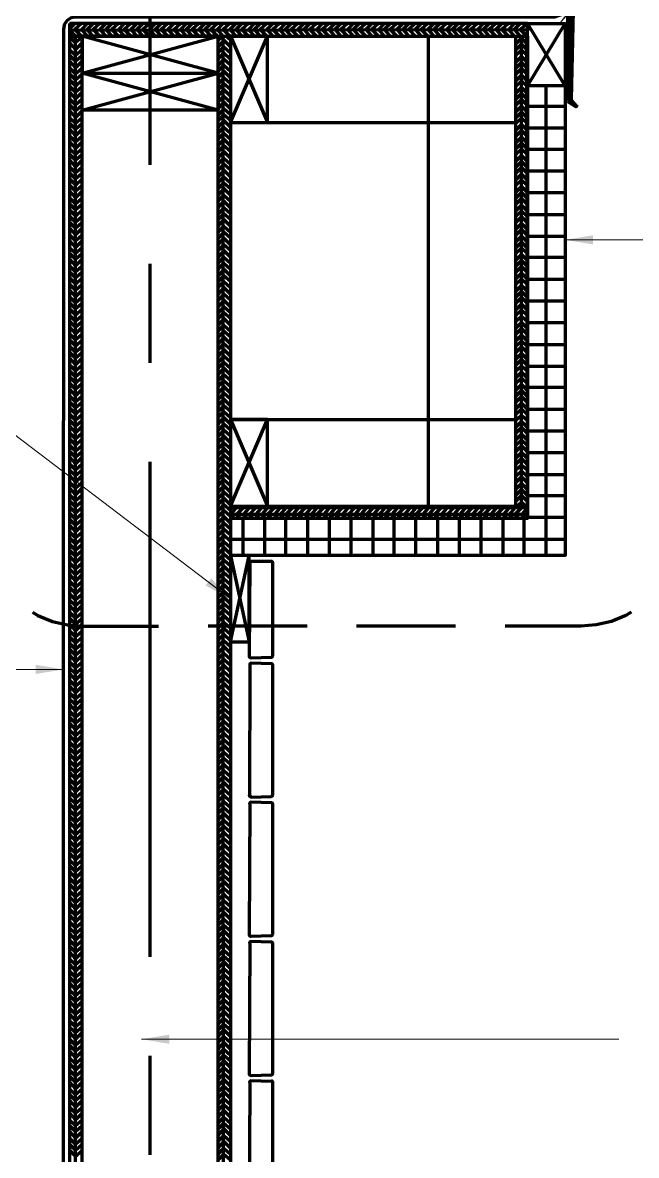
# Model space of a CAD drawing. Extents: x 3 to 185, y 0 to 385.
# Drawn here: x 82.99 to 107.79, y 277.92 to 323.69 of the extents above; entities that cross this region are included whole.
import ezdxf

# ---------------------------------------------------------------- set-up
doc = ezdxf.new("R2010")
doc.units = 0
doc.header["$MEASUREMENT"] = 0
for name, color, linetype, lineweight in [('Dt-Iden', 3, 'Continuous', 20), ('Dt-Line 1', 9, 'Continuous', 0), ('Dt-Line 3', 7, 'Continuous', 15), ('Dt-Text', 121, 'Continuous', 20)]:
    doc.layers.add(name, color=color, linetype=linetype, lineweight=lineweight)
doc.styles.get("Standard").update_dxf_attribs({"font": 'Arial.ttf'})
doc.dimstyles.new('1 Inch', dxfattribs={"dimtxt": 1.09375, "dimasz": 1.125, "dimexe": 1.125, "dimexo": 0.5625, "dimgap": 0.84375, "dimtad": 1, "dimdec": 4, "dimzin": 3, "dimdsep": 46, "dimlunit": 4, "dimtxsty": 'Standard', "dimblk": 'ARCHTICK', "dimcen": 0.5625, "dimdle": 1.125, "dimclrd": 253, "dimclre": 253, "dimclrt": 256, "dimadec": 0, "dimazin": 0, "dimtfac": 0.6, "dimtdec": 4, "dimtix": 1, "dimtmove": 2, "dimatfit": 0, "dimfxl": 1, "dimfrac": 1, "dimtolj": 1, "dimtzin": 0, "dimlwd": 9, "dimlwe": 9, "dimarcsym": 0})

# ---------------------------------------------------------------- blocks, each defined once
blk = doc.blocks.new('_ArchTick')
at = {"color": 0, "linetype": 'ByBlock', "const_width": 0.15}
blk.add_lwpolyline([(-0.5, -0.5), (0.5, 0.5)], dxfattribs=at)

msp = doc.modelspace()

# ---------------------------------------------------------------- linework, layer by layer
at = {"layer": 'Dt-Iden', "linetype": 'Continuous', "lineweight": 211}
for p, q in [((88.135, 317.94667), (88.135, 340.32)), ((88.135, 309.94667), (88.135, 313.94667)), ((88.135, 285.94667), (88.135, 305.94667)), ((94.48167, 299.30667), (90.48167, 299.30667)), ((100.48167, 299.30667), (96.48167, 299.30667)), ((88.135, 277.94667), (88.135, 281.94667))]:
    msp.add_line(p, q, dxfattribs=at)
for points in [[(83.38833, 299.86667), (83.60167, 299.73333), (84.18833, 299.49333), (84.80167, 299.36002), (85.415, 299.30667), (88.48167, 299.30667)], [(107.575, 299.86667), (107.36167, 299.73333), (106.775, 299.49333), (106.16167, 299.36002), (105.54833, 299.30667), (102.48167, 299.30667)]]:
    msp.add_lwpolyline(points, dxfattribs=at)
at = {"layer": 'Dt-Line 1', "linetype": 'Continuous', "lineweight": 158}
for p, q in [((85.095, 323.65333), (84.88167, 323.44)), ((103.36167, 323.41336), (103.38833, 323.46667)), ((90.88167, 322.98667), (91.06833, 323.14667)), ((91.38833, 322.98667), (91.20167, 323.14667)), ((102.90833, 323.09333), (102.96167, 323.14667)), ((103.14833, 304.16), (103.14833, 323.14667)), ((104.135, 302.16), (104.135, 321.17333)), ((103.38833, 320.32), (104.90833, 320.32)), ((103.38833, 319.44), (104.90833, 319.44)), ((103.38833, 318.58667), (104.90833, 318.58667)), ((103.38833, 317.70667), (104.90833, 317.70667)), ((103.38833, 316.82667), (104.90833, 316.82667)), ((103.38833, 315.94667), (104.90833, 315.94667)), ((103.38833, 315.06667), (104.90833, 315.06667)), ((103.38833, 314.21333), (104.90833, 314.21333)), ((103.38833, 313.33333), (104.90833, 313.33333)), ((103.38833, 312.45333), (104.90833, 312.45333)), ((103.38833, 311.57333), (104.90833, 311.57333)), ((103.38833, 310.69336), (104.90833, 310.69336)), ((103.38833, 309.81333), (104.90833, 309.81333)), ((103.38833, 308.96), (104.90833, 308.96)), ((103.38833, 308.08002), (104.90833, 308.08002)), ((103.38833, 307.2), (104.90833, 307.2)), ((103.38833, 306.32), (104.90833, 306.32)), ((103.38833, 305.44), (104.90833, 305.44)), ((103.38833, 304.58667), (104.90833, 304.58667)), ((91.895, 302.16), (91.895, 303.65333)), ((92.775, 302.16), (92.775, 303.65333)), ((93.62833, 302.16), (93.62833, 303.65333)), ((94.50833, 302.16), (94.50833, 303.65333)), ((95.38833, 302.16), (95.38833, 303.65333)), ((96.26834, 302.16), (96.26834, 303.65333)), ((97.14833, 302.16), (97.14833, 303.65333)), ((98.00167, 302.16), (98.00167, 303.65333)), ((98.88167, 302.16), (98.88167, 303.65333)), ((99.76167, 302.16), (99.76167, 303.65333)), ((100.64167, 302.16), (100.64167, 303.65333)), ((101.52167, 302.16), (101.52167, 303.65333)), ((102.40167, 302.16), (102.40167, 303.65333)), ((103.255, 302.16), (103.255, 303.65333)), ((103.38833, 303.70667), (104.90833, 303.70667)), ((91.38833, 302.82667), (104.90833, 302.82667))]:
    msp.add_line(p, q, dxfattribs=at)
for points in [[(85.36167, 323.65333), (85.095, 323.41336), (85.38833, 323.12), (85.12167, 322.88), (84.88167, 323.12)], [(85.60167, 323.65333), (85.36167, 323.41336), (85.60167, 323.14667)], [(85.84167, 323.14667), (85.60167, 323.41336), (85.84167, 323.65333)], [(86.10833, 323.65333), (85.84167, 323.41336), (86.10833, 323.14667)], [(86.34833, 323.65333), (86.10833, 323.41336), (86.34833, 323.14667)], [(86.58833, 323.65333), (86.34833, 323.41336), (86.58833, 323.14667)], [(86.855, 323.65333), (86.58833, 323.41336), (86.855, 323.14667)], [(87.095, 323.65333), (86.855, 323.41336), (87.095, 323.14667)], [(87.36167, 323.65333), (87.095, 323.41336), (87.36167, 323.14667)], [(87.60167, 323.65333), (87.36167, 323.41336), (87.60167, 323.14667)], [(87.84167, 323.65333), (87.60167, 323.41336), (87.84167, 323.14667)], [(88.10833, 323.65333), (87.84167, 323.41336), (88.10833, 323.14667)], [(88.34833, 323.65333), (88.10833, 323.41336), (88.34833, 323.14667)], [(88.58833, 323.65333), (88.34833, 323.41336), (88.58833, 323.14667)], [(88.855, 323.65333), (88.58833, 323.41336), (88.855, 323.14667)], [(89.095, 323.65333), (88.855, 323.41336), (89.095, 323.14667)], [(89.36167, 323.14667), (89.095, 323.41336), (89.36167, 323.65333)], [(89.60167, 323.65333), (89.36167, 323.41336), (89.60167, 323.14667)], [(89.84167, 323.65333), (89.60167, 323.41336), (89.84167, 323.14667)], [(90.10833, 323.65333), (89.84167, 323.41336), (90.10833, 323.14667)], [(90.34833, 323.65333), (90.10833, 323.41336), (90.34833, 323.14667)], [(90.58833, 323.65333), (90.34833, 323.41336), (90.58833, 323.14667)], [(90.855, 323.65333), (90.58833, 323.41336), (90.855, 323.14667)], [(91.12167, 179.14667), (91.095, 323.14667), (90.855, 323.41336), (91.095, 323.65333)], [(91.36167, 323.65333), (91.095, 323.41336), (91.36167, 323.14667)], [(91.60167, 323.65333), (91.36167, 323.41336), (91.60167, 323.14667)], [(91.84167, 323.65333), (91.60167, 323.41336), (91.84167, 323.14667)], [(92.10833, 323.65333), (91.84167, 323.41336), (92.10833, 323.14667)], [(92.34833, 323.65333), (92.10833, 323.41336), (92.34833, 323.14667)], [(92.58833, 323.65333), (92.34833, 323.41336), (92.58833, 323.14667)], [(92.855, 323.65333), (92.58833, 323.41336), (92.855, 323.14667)], [(93.095, 323.65333), (92.855, 323.41336), (93.095, 323.14667)], [(93.36167, 323.65333), (93.095, 323.41336), (93.36167, 323.14667)], [(93.60167, 323.65333), (93.36167, 323.41336), (93.60167, 323.14667)], [(93.84167, 323.65333), (93.60167, 323.41336), (93.84167, 323.14667)], [(94.10833, 323.65333), (93.84167, 323.41336), (94.10833, 323.14667)], [(94.34833, 323.65333), (94.10833, 323.41336), (94.34833, 323.14667)], [(94.58833, 323.65333), (94.34833, 323.41336), (94.58833, 323.14667)], [(94.855, 323.65333), (94.58833, 323.41336), (94.855, 323.14667)], [(95.095, 323.65333), (94.855, 323.41336), (95.095, 323.14667)], [(95.36167, 323.65333), (95.095, 323.41336), (95.36167, 323.14667)], [(95.60167, 323.65333), (95.36167, 323.41336), (95.60167, 323.14667)], [(95.84167, 323.65333), (95.60167, 323.41336), (95.84167, 323.14667)], [(96.10833, 323.65333), (95.84167, 323.41336), (96.10833, 323.14667)], [(96.34833, 323.65333), (96.10833, 323.41336), (96.34833, 323.14667)], [(96.58833, 323.65333), (96.34833, 323.41336), (96.58833, 323.14667)], [(96.855, 323.65333), (96.58833, 323.41336), (96.855, 323.14667)], [(97.095, 323.65333), (96.855, 323.41336), (97.095, 323.14667)], [(97.36167, 323.65333), (97.095, 323.41336), (97.36167, 323.14667)], [(97.60167, 323.65333), (97.36167, 323.41336), (97.60167, 323.14667)], [(97.84167, 323.65333), (97.60167, 323.41336), (97.84167, 323.14667)], [(98.10833, 323.65333), (97.84167, 323.41336), (98.10833, 323.14667)], [(98.34833, 323.65333), (98.10833, 323.41336), (98.34833, 323.14667)], [(98.58833, 323.65333), (98.34833, 323.41336), (98.58833, 323.14667)], [(98.855, 323.65333), (98.58833, 323.41336), (98.855, 323.14667)], [(99.095, 323.65333), (98.855, 323.41336), (99.095, 323.14667)], [(99.36167, 323.65333), (99.095, 323.41336), (99.36167, 323.14667)], [(99.60167, 323.65333), (99.36167, 323.41336), (99.60167, 323.14667)], [(99.84167, 323.65333), (99.60167, 323.41336), (99.84167, 323.14667)], [(100.10833, 323.65333), (99.84167, 323.41336), (100.10833, 323.14667)], [(100.34833, 323.65333), (100.10833, 323.41336), (100.34833, 323.14667)], [(100.58833, 323.65333), (100.34833, 323.41336), (100.58833, 323.14667)], [(100.855, 323.65333), (100.58833, 323.41336), (100.855, 323.14667)], [(101.095, 323.65333), (100.855, 323.41336), (101.095, 323.14667)], [(101.36167, 323.65333), (101.095, 323.41336), (101.36167, 323.14667)], [(101.60167, 323.65333), (101.36167, 323.41336), (101.60167, 323.14667)], [(101.84167, 323.65333), (101.60167, 323.41336), (101.84167, 323.14667)], [(102.10833, 323.65333), (101.84167, 323.41336), (102.10833, 323.14667)], [(102.34833, 323.65333), (102.10833, 323.41336), (102.34833, 323.14667)], [(102.615, 323.65333), (102.34833, 323.41336), (102.615, 323.14667)], [(102.855, 323.65333), (102.615, 323.41336), (102.855, 323.14667)], [(103.095, 323.65333), (102.855, 323.41336), (103.095, 323.14667)], [(103.38833, 304.16), (103.36167, 323.14667), (103.095, 323.41336), (103.36167, 323.65333)], [(84.88167, 254.66667), (85.12167, 254.90667), (84.88167, 255.14667), (85.12167, 255.41336), (85.12167, 323.14667), (84.88167, 323.38669), (103.38833, 323.41336), (103.38833, 323.36002)], [(84.88167, 322.88), (85.12167, 322.61333), (85.38833, 322.88)], [(85.095, 323.14667), (85.12167, 323.12), (85.175, 323.14667)], [(91.38833, 322.72002), (91.12167, 322.98667), (90.88167, 322.72002)], [(90.88167, 322.48), (91.12167, 322.72002), (91.38833, 322.48)], [(103.38833, 322.82667), (103.14833, 323.06667), (102.90833, 322.82667)], [(103.38833, 322.58667), (103.14833, 322.82667), (102.90833, 322.58667)], [(103.30833, 323.14667), (103.38833, 323.06667), (103.38833, 323.09333)], [(84.88167, 322.61333), (85.12167, 322.37333), (85.38833, 322.61333)], [(84.88167, 322.37333), (85.12167, 322.13333), (85.38833, 322.37333)], [(90.88167, 322.21333), (91.12167, 322.48), (91.38833, 322.21333)], [(103.38833, 322.34667), (103.14833, 322.58667), (102.90833, 322.34667)], [(103.38833, 322.08002), (103.14833, 322.32), (102.90833, 322.08002)], [(84.88167, 322.13333), (85.12167, 321.86667), (85.38833, 322.13333)], [(84.88167, 321.86667), (85.12167, 321.62667), (85.38833, 321.86667)], [(91.38833, 321.97333), (91.12167, 322.21333), (90.88167, 321.97333)], [(90.88167, 321.73333), (91.12167, 321.97333), (91.38833, 321.73333)], [(103.38833, 321.84), (103.14833, 322.08002), (102.90833, 321.84)], [(103.38833, 321.6), (103.14833, 321.84), (102.90833, 321.6)], [(84.88167, 321.62667), (85.12167, 321.38669), (85.38833, 321.62667)], [(84.88167, 321.38669), (85.12167, 321.12), (85.38833, 321.38669)], [(90.88167, 321.46667), (91.12167, 321.73333), (91.38833, 321.46667)], [(91.38833, 321.22667), (91.12167, 321.46667), (90.88167, 321.22667)], [(103.38833, 321.33333), (103.14833, 321.57333), (102.90833, 321.33333)], [(103.38833, 321.09333), (103.14833, 321.33333), (102.90833, 321.09333)], [(84.88167, 321.12), (85.12167, 320.88), (85.38833, 321.12)], [(84.88167, 320.88), (85.12167, 320.61333), (85.38833, 320.88)], [(91.38833, 320.98667), (91.12167, 321.22667), (90.88167, 320.98667)], [(90.88167, 320.72002), (91.12167, 320.98667), (91.38833, 320.72002)], [(103.38833, 320.82667), (103.14833, 321.06667), (102.90833, 320.82667)], [(84.88167, 320.61333), (85.12167, 320.37333), (85.38833, 320.61333)], [(90.88167, 320.48), (91.12167, 320.72002), (91.38833, 320.48)], [(90.88167, 320.21333), (91.12167, 320.48), (91.38833, 320.21333)], [(103.38833, 320.58667), (103.14833, 320.82667), (102.90833, 320.58667)], [(103.38833, 320.34667), (103.14833, 320.58667), (102.90833, 320.34667)], [(84.88167, 320.37333), (85.12167, 320.13333), (85.38833, 320.37333)], [(84.88167, 320.13333), (85.12167, 319.86667), (85.38833, 320.13333)], [(91.38833, 319.97333), (91.12167, 320.21333), (90.88167, 319.97333)], [(91.38833, 319.73333), (91.12167, 319.97333), (90.88167, 319.73333)], [(103.38833, 320.08002), (103.14833, 320.32), (102.90833, 320.08002)], [(103.38833, 319.84), (103.14833, 320.08002), (102.90833, 319.84)], [(84.88167, 319.86667), (85.12167, 319.62667), (85.38833, 319.86667)], [(84.88167, 319.62667), (85.12167, 319.38669), (85.38833, 319.62667)], [(91.38833, 319.46667), (91.12167, 319.73333), (90.88167, 319.46667)], [(103.38833, 319.6), (103.14833, 319.84), (102.90833, 319.6)], [(103.38833, 319.33333), (103.14833, 319.57333), (102.90833, 319.33333)], [(84.88167, 319.38669), (85.12167, 319.12), (85.38833, 319.38669)], [(84.88167, 319.12), (85.12167, 318.88), (85.38833, 319.12)], [(90.88167, 319.22667), (91.12167, 319.46667), (91.38833, 319.22667)], [(90.88167, 318.98667), (91.12167, 319.22667), (91.38833, 318.98667)], [(103.38833, 319.09333), (103.14833, 319.33333), (102.90833, 319.09333)], [(103.38833, 318.82667), (103.14833, 319.06667), (102.90833, 318.82667)], [(84.88167, 318.88), (85.12167, 318.61333), (85.38833, 318.88)], [(84.88167, 318.61333), (85.12167, 318.37333), (85.38833, 318.61333)], [(90.88167, 318.72002), (91.12167, 318.98667), (91.38833, 318.72002)], [(91.38833, 318.48), (91.12167, 318.72002), (90.88167, 318.48)], [(103.38833, 318.58667), (103.14833, 318.82667), (102.90833, 318.58667)], [(103.38833, 318.34667), (103.14833, 318.58667), (102.90833, 318.34667)], [(84.88167, 318.37333), (85.12167, 318.13333), (85.38833, 318.37333)], [(84.88167, 318.13333), (85.12167, 317.86667), (85.38833, 318.13333)], [(90.88167, 318.21333), (91.12167, 318.48), (91.38833, 318.21333)], [(90.88167, 317.97333), (91.12167, 318.21333), (91.38833, 317.97333)], [(103.38833, 318.08002), (103.14833, 318.32), (102.90833, 318.08002)], [(84.88167, 317.86667), (85.12167, 317.62667), (85.38833, 317.86667)], [(91.38833, 317.73333), (91.12167, 317.97333), (90.88167, 317.73333)], [(91.38833, 317.46667), (91.12167, 317.73333), (90.88167, 317.46667)], [(103.38833, 317.84), (103.14833, 318.08002), (102.90833, 317.84)], [(103.38833, 317.6), (103.14833, 317.84), (102.90833, 317.6)], [(84.88167, 317.62667), (85.12167, 317.38669), (85.38833, 317.62667)], [(84.88167, 317.38669), (85.12167, 317.12), (85.38833, 317.38669)], [(90.88167, 317.22667), (91.12167, 317.46667), (91.38833, 317.22667)], [(90.88167, 316.98667), (91.12167, 317.22667), (91.38833, 316.98667)], [(103.38833, 317.33333), (103.14833, 317.57333), (102.90833, 317.33333)], [(103.38833, 317.09333), (103.14833, 317.33333), (102.90833, 317.09333)], [(84.88167, 317.12), (85.12167, 316.88), (85.38833, 317.12)], [(84.88167, 316.88), (85.12167, 316.61333), (85.38833, 316.88)], [(91.38833, 316.72002), (91.12167, 316.98667), (90.88167, 316.72002)], [(103.38833, 316.82667), (103.14833, 317.06667), (102.90833, 316.82667)], [(103.38833, 316.58667), (103.14833, 316.82667), (102.90833, 316.58667)], [(84.88167, 316.61333), (85.12167, 316.37333), (85.38833, 316.61333)], [(84.88167, 316.37333), (85.12167, 316.13333), (85.38833, 316.37333)], [(90.88167, 316.48), (91.12167, 316.72002), (91.38833, 316.48)], [(90.88167, 316.21333), (91.12167, 316.48), (91.38833, 316.21333)], [(103.38833, 316.34667), (103.14833, 316.58667), (102.90833, 316.34667)], [(103.38833, 316.08002), (103.14833, 316.32), (102.90833, 316.08002)], [(84.88167, 316.13333), (85.12167, 315.86667), (85.38833, 316.13333)], [(84.88167, 315.86667), (85.12167, 315.62667), (85.38833, 315.86667)], [(91.38833, 315.97333), (91.12167, 316.21333), (90.88167, 315.97333)], [(91.38833, 315.73333), (91.12167, 315.97333), (90.88167, 315.73333)], [(103.38833, 315.84), (103.14833, 316.08002), (102.90833, 315.84)], [(103.38833, 315.6), (103.14833, 315.84), (102.90833, 315.6)], [(84.88167, 315.62667), (85.12167, 315.38669), (85.38833, 315.62667)], [(84.88167, 315.38669), (85.12167, 315.12), (85.38833, 315.38669)], [(90.88167, 315.46667), (91.12167, 315.73333), (91.38833, 315.46667)], [(90.88167, 315.22667), (91.12167, 315.46667), (91.38833, 315.22667)], [(103.38833, 315.33333), (103.14833, 315.57333), (102.90833, 315.33333)], [(84.88167, 315.12), (85.12167, 314.88), (85.38833, 315.12)], [(91.38833, 314.98667), (91.12167, 315.22667), (90.88167, 314.98667)], [(90.88167, 314.72002), (91.12167, 314.98667), (91.38833, 314.72002)], [(103.38833, 315.09333), (103.14833, 315.33333), (102.90833, 315.09333)], [(103.38833, 314.82667), (103.14833, 315.06667), (102.90833, 314.82667)], [(84.88167, 314.88), (85.12167, 314.61333), (85.38833, 314.88)], [(84.88167, 314.61333), (85.12167, 314.37333), (85.38833, 314.61333)], [(91.38833, 314.48), (91.12167, 314.72002), (90.88167, 314.48)], [(91.38833, 314.21333), (91.12167, 314.48), (90.88167, 314.21333)], [(103.38833, 314.58667), (103.14833, 314.82667), (102.90833, 314.58667)], [(103.38833, 314.34667), (103.14833, 314.58667), (102.90833, 314.34667)], [(84.88167, 314.37333), (85.12167, 314.13333), (85.38833, 314.37333)], [(84.88167, 314.13333), (85.12167, 313.86667), (85.38833, 314.13333)], [(90.88167, 313.97333), (91.12167, 314.21333), (91.38833, 313.97333)], [(103.38833, 314.08002), (103.14833, 314.32), (102.90833, 314.08002)], [(103.38833, 313.84), (103.14833, 314.08002), (102.90833, 313.84)], [(84.88167, 313.86667), (85.12167, 313.62667), (85.38833, 313.86667)], [(84.88167, 313.62667), (85.12167, 313.38669), (85.38833, 313.62667)], [(90.88167, 313.73333), (91.12167, 313.97333), (91.38833, 313.73333)], [(91.38833, 313.46667), (91.12167, 313.73333), (90.88167, 313.46667)], [(103.38833, 313.6), (103.14833, 313.84), (102.90833, 313.6)], [(103.38833, 313.33333), (103.14833, 313.57333), (102.90833, 313.33333)], [(84.88167, 313.38669), (85.12167, 313.12), (85.38833, 313.38669)], [(84.88167, 313.12), (85.12167, 312.88), (85.38833, 313.12)], [(91.38833, 313.22667), (91.12167, 313.46667), (90.88167, 313.22667)], [(90.88167, 312.98667), (91.12167, 313.22667), (91.38833, 312.98667)], [(103.38833, 313.09333), (103.14833, 313.33333), (102.90833, 313.09333)], [(84.88167, 312.88), (85.12167, 312.61333), (85.38833, 312.88)], [(91.38833, 312.72002), (91.12167, 312.98667), (90.88167, 312.72002)], [(91.38833, 312.48), (91.12167, 312.72002), (90.88167, 312.48)], [(103.38833, 312.82667), (103.14833, 313.06667), (102.90833, 312.82667)], [(103.38833, 312.58667), (103.14833, 312.82667), (102.90833, 312.58667)], [(84.88167, 312.61333), (85.12167, 312.37333), (85.38833, 312.61333)], [(84.88167, 312.37333), (85.12167, 312.13333), (85.38833, 312.37333)], [(91.38833, 312.21333), (91.12167, 312.48), (90.88167, 312.21333)], [(91.38833, 311.97333), (91.12167, 312.21333), (90.88167, 311.97333)], [(103.38833, 312.34667), (103.14833, 312.58667), (102.90833, 312.34667)], [(103.38833, 312.08002), (103.14833, 312.32), (102.90833, 312.08002)], [(84.88167, 312.13333), (85.12167, 311.86667), (85.38833, 312.13333)], [(84.88167, 311.86667), (85.12167, 311.62667), (85.38833, 311.86667)], [(91.38833, 311.73333), (91.12167, 311.97333), (90.88167, 311.73333)], [(91.38833, 311.46667), (91.12167, 311.73333), (90.88167, 311.46667)], [(103.38833, 311.84), (103.14833, 312.08002), (102.90833, 311.84)], [(103.38833, 311.6), (103.14833, 311.81333), (102.90833, 311.6)], [(84.88167, 311.62667), (85.12167, 311.38669), (85.38833, 311.62667)], [(84.88167, 311.38669), (85.12167, 311.12), (85.38833, 311.38669)], [(90.88167, 311.22667), (91.12167, 311.46667), (91.38833, 311.22667)], [(103.38833, 311.33333), (103.14833, 311.57333), (102.90833, 311.33333)], [(103.38833, 311.09333), (103.14833, 311.33333), (102.90833, 311.09333)], [(84.88167, 311.12), (85.12167, 310.88), (85.38833, 311.12)], [(84.88167, 310.88), (85.12167, 310.61333), (85.38833, 310.88)], [(91.38833, 310.98667), (91.12167, 311.22667), (90.88167, 310.98667)], [(91.38833, 310.72002), (91.12167, 310.98667), (90.88167, 310.72002)], [(103.38833, 310.82667), (103.14833, 311.06667), (102.90833, 310.82667)], [(103.38833, 310.58667), (103.14833, 310.82667), (102.90833, 310.58667)], [(84.88167, 310.61333), (85.12167, 310.37333), (85.38833, 310.61333)], [(84.88167, 310.37333), (85.12167, 310.13333), (85.38833, 310.37333)], [(91.38833, 310.48), (91.12167, 310.72002), (90.88167, 310.48)], [(91.38833, 310.21333), (91.12167, 310.48), (90.88167, 310.21333)], [(103.38833, 310.34667), (103.14833, 310.58667), (102.90833, 310.34667)], [(84.88167, 310.13333), (85.12167, 309.86667), (85.38833, 310.13333)], [(91.38833, 309.97333), (91.12167, 310.21333), (90.88167, 309.97333)], [(90.88167, 309.73333), (91.12167, 309.97333), (91.38833, 309.73333)], [(103.38833, 310.08002), (103.14833, 310.32), (102.90833, 310.08002)], [(103.38833, 309.84), (103.14833, 310.08002), (102.90833, 309.84)], [(84.88167, 309.86667), (85.12167, 309.62667), (85.38833, 309.86667)], [(84.88167, 309.62667), (85.12167, 309.38669), (85.38833, 309.62667)], [(90.88167, 309.46667), (91.12167, 309.73333), (91.38833, 309.46667)], [(91.38833, 309.22667), (91.12167, 309.46667), (90.88167, 309.22667)], [(103.38833, 309.6), (103.14833, 309.81333), (102.90833, 309.6)], [(103.38833, 309.33333), (103.14833, 309.57333), (102.90833, 309.33333)], [(84.88167, 309.38669), (85.12167, 309.12), (85.38833, 309.38669)], [(84.88167, 309.12), (85.12167, 308.88), (85.38833, 309.12)], [(90.88167, 308.98667), (91.12167, 309.22667), (91.38833, 308.98667)], [(91.38833, 308.72002), (91.12167, 308.98667), (90.88167, 308.72002)], [(103.38833, 309.09333), (103.14833, 309.33333), (102.90833, 309.09333)], [(103.38833, 308.82667), (103.14833, 309.06667), (102.90833, 308.82667)], [(84.88167, 308.88), (85.12167, 308.61333), (85.38833, 308.88)], [(84.88167, 308.61333), (85.12167, 308.37333), (85.38833, 308.61333)], [(91.38833, 308.48), (91.12167, 308.72002), (90.88167, 308.48)], [(103.38833, 308.58667), (103.14833, 308.82667), (102.90833, 308.58667)], [(103.38833, 308.34667), (103.14833, 308.58667), (102.90833, 308.34667)], [(84.88167, 308.37333), (85.12167, 308.13333), (85.38833, 308.37333)], [(84.88167, 308.13333), (85.12167, 307.86667), (85.38833, 308.13333)], [(90.88167, 308.21333), (91.12167, 308.48), (91.38833, 308.21333)], [(91.38833, 307.97333), (91.12167, 308.21333), (90.88167, 307.97333)], [(103.38833, 308.08002), (103.14833, 308.32), (102.90833, 308.08002)], [(103.38833, 307.84), (103.14833, 308.08002), (102.90833, 307.84)], [(84.88167, 307.86667), (85.12167, 307.62667), (85.38833, 307.86667)], [(84.88167, 307.62667), (85.12167, 307.38669), (85.38833, 307.62667)], [(90.88167, 307.73333), (91.12167, 307.97333), (91.38833, 307.73333)], [(90.88167, 307.46667), (91.12167, 307.73333), (91.38833, 307.46667)], [(103.38833, 307.6), (103.14833, 307.81333), (102.90833, 307.6)], [(84.88167, 307.38669), (85.12167, 307.12), (85.38833, 307.38669)], [(91.38833, 307.22667), (91.12167, 307.46667), (90.88167, 307.22667)], [(91.38833, 306.98667), (91.12167, 307.22667), (90.88167, 306.98667)], [(103.38833, 307.33333), (103.14833, 307.57333), (102.90833, 307.33333)], [(103.38833, 307.09333), (103.14833, 307.33333), (102.90833, 307.09333)], [(84.88167, 307.12), (85.12167, 306.88), (85.38833, 307.12)], [(84.88167, 306.88), (85.12167, 306.61333), (85.38833, 306.88)], [(90.88167, 306.72002), (91.12167, 306.98667), (91.38833, 306.72002)], [(90.88167, 306.48), (91.12167, 306.72002), (91.38833, 306.48)], [(103.38833, 306.82667), (103.14833, 307.06667), (102.90833, 306.82667)], [(103.38833, 306.58667), (103.14833, 306.82667), (102.90833, 306.58667)], [(84.88167, 306.61333), (85.12167, 306.37333), (85.38833, 306.61333)], [(84.88167, 306.37333), (85.12167, 306.13333), (85.38833, 306.37333)], [(91.38833, 306.21333), (91.12167, 306.48), (90.88167, 306.21333)], [(103.38833, 306.34667), (103.14833, 306.58667), (102.90833, 306.34667)], [(103.38833, 306.08002), (103.14833, 306.32), (102.90833, 306.08002)], [(84.88167, 306.13333), (85.12167, 305.86667), (85.38833, 306.13333)], [(84.88167, 305.86667), (85.12167, 305.62667), (85.38833, 305.86667)], [(91.38833, 305.97333), (91.12167, 306.21333), (90.88167, 305.97333)], [(91.38833, 305.73333), (91.12167, 305.97333), (90.88167, 305.73333)], [(103.38833, 305.84), (103.14833, 306.08002), (102.90833, 305.84)], [(103.38833, 305.6), (103.14833, 305.81333), (102.90833, 305.6)], [(84.88167, 305.62667), (85.12167, 305.38669), (85.38833, 305.62667)], [(84.88167, 305.38669), (85.12167, 305.12), (85.38833, 305.38669)], [(91.38833, 305.46667), (91.12167, 305.73333), (90.88167, 305.46667)], [(91.38833, 305.22667), (91.12167, 305.46667), (90.88167, 305.22667)], [(103.38833, 305.33333), (103.14833, 305.57333), (102.90833, 305.33333)], [(103.38833, 305.09333), (103.14833, 305.33333), (102.90833, 305.09333)], [(84.88167, 305.12), (85.12167, 304.88), (85.38833, 305.12)], [(84.88167, 304.88), (85.12167, 304.61333), (85.38833, 304.88)], [(90.88167, 304.98667), (91.12167, 305.22667), (91.38833, 304.98667)], [(91.38833, 304.72002), (91.12167, 304.98667), (90.88167, 304.72002)], [(103.38833, 304.82667), (103.14833, 305.06667), (102.90833, 304.82667)], [(84.88167, 304.61333), (85.12167, 304.37333), (85.38833, 304.61333)], [(91.38833, 304.48), (91.12167, 304.72002), (90.88167, 304.48)], [(90.88167, 304.21333), (91.12167, 304.48), (91.38833, 304.21333)], [(103.38833, 304.58667), (103.14833, 304.82667), (102.90833, 304.58667)], [(103.38833, 304.34667), (103.14833, 304.58667), (102.90833, 304.34667)], [(84.88167, 304.37333), (85.12167, 304.13333), (85.38833, 304.37333)], [(84.88167, 304.13333), (85.12167, 303.86667), (85.38833, 304.13333)], [(91.38833, 303.97333), (91.12167, 304.21333), (90.88167, 303.97333)], [(91.38833, 303.73333), (91.12167, 303.97333), (90.88167, 303.73333)], [(102.96167, 304.16), (103.14833, 304.32), (103.30833, 304.16), (103.38833, 304.08002), (91.38833, 304.08002), (91.38833, 304.08002)], [(91.38833, 303.81333), (91.62833, 304.08002), (91.54833, 304.16)], [(91.815, 304.16), (91.895, 304.08002), (91.62833, 303.81333), (91.815, 303.65333)], [(92.055, 304.16), (92.135, 304.08002), (91.895, 303.81333), (92.055, 303.65333)], [(92.32167, 304.16), (92.40167, 304.08002), (92.135, 303.81333), (92.32167, 303.65333)], [(92.56167, 304.16), (92.64167, 304.08002), (92.40167, 303.81333), (92.56167, 303.65333)], [(92.80167, 304.16), (92.88167, 304.08002), (92.64167, 303.81333), (92.80167, 303.65333)], [(93.06833, 304.16), (93.14833, 304.08002), (92.88167, 303.81333), (93.06833, 303.65333)], [(93.30833, 304.16), (93.38833, 304.08002), (93.14833, 303.81333), (93.30833, 303.65333)], [(93.54833, 304.16), (93.62833, 304.08002), (93.38833, 303.81333), (93.54833, 303.65333)], [(93.815, 304.16), (93.895, 304.08002), (93.62833, 303.81333), (93.815, 303.65333)], [(94.055, 304.16), (94.135, 304.08002), (93.895, 303.81333), (94.055, 303.65333)], [(94.32167, 304.16), (94.40167, 304.08002), (94.135, 303.81333), (94.32167, 303.65333)], [(94.56167, 304.16), (94.64167, 304.08002), (94.40167, 303.81333), (94.56167, 303.65333)], [(94.80167, 304.16), (94.88167, 304.08002), (94.64167, 303.81333), (94.80167, 303.65333)], [(95.06833, 304.16), (95.14833, 304.08002), (94.88167, 303.81333), (95.06833, 303.65333)], [(95.30833, 304.16), (95.38833, 304.08002), (95.14833, 303.81333), (95.30833, 303.65333)], [(95.54833, 304.16), (95.62833, 304.08002), (95.38833, 303.81333), (95.54833, 303.65333)], [(95.815, 304.16), (95.895, 304.08002), (95.62833, 303.81333), (95.815, 303.65333)], [(96.055, 304.16), (96.135, 304.08002), (95.895, 303.81333), (96.055, 303.65333)], [(96.32167, 304.16), (96.40167, 304.08002), (96.135, 303.81333), (96.32167, 303.65333)], [(96.56167, 304.16), (96.64167, 304.08002), (96.40167, 303.81333), (96.56167, 303.65333)], [(96.80167, 304.16), (96.88167, 304.08002), (96.64167, 303.81333), (96.80167, 303.65333)], [(97.06833, 304.16), (97.14833, 304.08002), (96.88167, 303.81333), (97.06833, 303.65333)], [(97.30833, 304.16), (97.38833, 304.08002), (97.14833, 303.81333), (97.30833, 303.65333)], [(97.54833, 304.16), (97.62833, 304.08002), (97.38833, 303.81333), (97.54833, 303.65333)], [(97.815, 304.16), (97.895, 304.08002), (97.62833, 303.81333), (97.815, 303.65333)], [(98.055, 304.16), (98.135, 304.08002), (97.895, 303.81333), (98.055, 303.65333)], [(98.32167, 304.16), (98.40167, 304.08002), (98.135, 303.81333), (98.32167, 303.65333)], [(98.56167, 304.16), (98.64167, 304.08002), (98.40167, 303.81333), (98.56167, 303.65333)], [(98.80167, 304.16), (98.88167, 304.08002), (98.64167, 303.81333), (98.80167, 303.65333)], [(99.06833, 304.16), (99.14833, 304.08002), (98.88167, 303.81333), (99.06833, 303.65333)], [(99.30833, 304.16), (99.38833, 304.08002), (99.14833, 303.81333), (99.30833, 303.65333)], [(99.54833, 304.16), (99.62833, 304.08002), (99.38833, 303.81333), (99.54833, 303.65333)], [(99.815, 304.16), (99.895, 304.08002), (99.62833, 303.81333), (99.815, 303.65333)], [(100.055, 304.16), (100.135, 304.08002), (99.895, 303.81333), (100.055, 303.65333)], [(100.32167, 304.16), (100.40167, 304.08002), (100.135, 303.81333), (100.32167, 303.65333)], [(100.56167, 304.16), (100.64167, 304.08002), (100.40167, 303.81333), (100.56167, 303.65333)], [(100.80167, 304.16), (100.88167, 304.08002), (100.64167, 303.81333), (100.80167, 303.65333)], [(101.06833, 304.16), (101.14833, 304.08002), (100.88167, 303.81333), (101.06833, 303.65333)], [(101.30833, 304.16), (101.38833, 304.08002), (101.14833, 303.81333), (101.30833, 303.65333)], [(101.54833, 304.16), (101.62833, 304.08002), (101.38833, 303.81333), (101.54833, 303.65333)], [(101.815, 304.16), (101.895, 304.08002), (101.62833, 303.81333), (101.815, 303.65333)], [(102.055, 304.16), (102.135, 304.08002), (101.895, 303.81333), (102.055, 303.65333)], [(102.32167, 304.16), (102.40167, 304.08002), (102.135, 303.81333), (102.32167, 303.65333)], [(102.56167, 304.16), (102.64167, 304.08002), (102.40167, 303.81333), (102.56167, 303.65333)], [(102.80167, 304.16), (102.88167, 304.08002), (102.64167, 303.81333), (102.80167, 303.65333)], [(103.06833, 304.16), (103.14833, 304.08002), (102.88167, 303.81333), (103.06833, 303.65333)], [(103.38833, 304.08002), (103.14833, 303.81333), (103.30833, 303.65333)], [(84.88167, 303.86667), (85.12167, 303.62667), (85.38833, 303.86667)], [(84.88167, 303.62667), (85.12167, 303.38669), (85.38833, 303.62667)], [(91.38833, 303.46667), (91.12167, 303.73333), (90.88167, 303.46667)], [(103.38833, 303.81333), (91.38833, 303.81333), (91.54833, 303.65333)], [(84.88167, 303.38669), (85.12167, 303.12), (85.38833, 303.38669)], [(84.88167, 303.12), (85.12167, 302.88), (85.38833, 303.12)], [(91.38833, 303.22667), (91.12167, 303.46667), (90.88167, 303.22667)], [(91.38833, 302.98667), (91.12167, 303.22667), (90.88167, 302.98667)], [(84.88167, 302.88), (85.12167, 302.61333), (85.38833, 302.88)], [(84.88167, 302.61333), (85.12167, 302.37333), (85.38833, 302.61333)], [(91.38833, 302.72002), (91.12167, 302.98667), (90.88167, 302.72002)], [(90.88167, 302.48), (91.12167, 302.72002), (91.38833, 302.48)], [(84.88167, 302.37333), (85.12167, 302.13333), (85.38833, 302.37333)], [(84.88167, 302.13333), (85.12167, 301.86667), (85.38833, 302.13333)], [(91.38833, 302.21333), (91.12167, 302.48), (90.88167, 302.21333)], [(91.38833, 301.97333), (91.12167, 302.21333), (90.88167, 301.97333)], [(84.88167, 301.86667), (85.12167, 301.62667), (85.38833, 301.86667)], [(91.38833, 301.73333), (91.12167, 301.97333), (90.88167, 301.73333)], [(91.38833, 301.46667), (91.12167, 301.73333), (90.88167, 301.46667)], [(84.88167, 301.62667), (85.12167, 301.38669), (85.38833, 301.62667)], [(84.88167, 301.38669), (85.12167, 301.12), (85.38833, 301.38669)], [(91.38833, 301.22667), (91.12167, 301.46667), (90.88167, 301.22667)], [(90.88167, 300.98667), (91.12167, 301.22667), (91.38833, 300.98667)], [(84.88167, 301.12), (85.12167, 300.88), (85.38833, 301.12)], [(84.88167, 300.88), (85.12167, 300.61333), (85.38833, 300.88)], [(90.88167, 300.72002), (91.12167, 300.98667), (91.38833, 300.72002)], [(84.88167, 300.61333), (85.12167, 300.37333), (85.38833, 300.61333)], [(84.88167, 300.37333), (85.12167, 300.13333), (85.38833, 300.37333)], [(91.38833, 300.48), (91.12167, 300.72002), (90.88167, 300.48)], [(90.88167, 300.21333), (91.12167, 300.48), (91.38833, 300.21333)], [(84.88167, 300.13333), (85.12167, 299.86667), (85.38833, 300.13333)], [(84.88167, 299.86667), (85.12167, 299.62667), (85.38833, 299.86667)], [(91.38833, 299.97333), (91.12167, 300.21333), (90.88167, 299.97333)], [(91.38833, 299.73333), (91.12167, 299.97333), (90.88167, 299.73333)], [(84.88167, 299.62667), (85.12167, 299.38669), (85.38833, 299.62667)], [(84.88167, 299.38669), (85.12167, 299.12), (85.38833, 299.38669)], [(90.88167, 299.46667), (91.12167, 299.73333), (91.38833, 299.46667)], [(90.88167, 299.22667), (91.12167, 299.46667), (91.38833, 299.22667)], [(84.88167, 299.12), (85.12167, 298.88), (85.38833, 299.12)], [(90.88167, 298.98667), (91.12167, 299.22667), (91.38833, 298.98667)], [(90.88167, 298.72002), (91.12167, 298.98667), (91.38833, 298.72002)], [(84.88167, 298.88), (85.12167, 298.61333), (85.38833, 298.88)], [(84.88167, 298.61333), (85.12167, 298.37333), (85.38833, 298.61333)], [(90.88167, 298.48), (91.12167, 298.72002), (91.38833, 298.48)], [(91.38833, 298.21333), (91.12167, 298.48), (90.88167, 298.21333)], [(84.88167, 298.37333), (85.12167, 298.13333), (85.38833, 298.37333)], [(84.88167, 298.13333), (85.12167, 297.86667), (85.38833, 298.13333)], [(90.88167, 297.97333), (91.12167, 298.21333), (91.38833, 297.97333)], [(84.88167, 297.86667), (85.12167, 297.62667), (85.38833, 297.86667)], [(84.88167, 297.62667), (85.12167, 297.38669), (85.38833, 297.62667)], [(90.88167, 297.73333), (91.12167, 297.97333), (91.38833, 297.73333)], [(90.88167, 297.46667), (91.12167, 297.73333), (91.38833, 297.46667)], [(84.88167, 297.38669), (85.12167, 297.12), (85.38833, 297.38669)], [(84.88167, 297.12), (85.12167, 296.88), (85.38833, 297.12)], [(90.88167, 297.22667), (91.12167, 297.46667), (91.38833, 297.22667)], [(90.88167, 296.98667), (91.12167, 297.22667), (91.38833, 296.98667)], [(84.88167, 296.88), (85.12167, 296.61333), (85.38833, 296.88)], [(84.88167, 296.61333), (85.12167, 296.37333), (85.38833, 296.61333)], [(90.88167, 296.72002), (91.12167, 296.98667), (91.38833, 296.72002)], [(90.88167, 296.48), (91.12167, 296.72002), (91.38833, 296.48)], [(84.88167, 296.37333), (85.12167, 296.13333), (85.38833, 296.37333)], [(90.88167, 296.21333), (91.12167, 296.48), (91.38833, 296.21333)], [(90.88167, 295.97333), (91.12167, 296.21333), (91.38833, 295.97333)], [(84.88167, 296.13333), (85.12167, 295.86667), (85.38833, 296.13333)], [(84.88167, 295.86667), (85.12167, 295.62667), (85.38833, 295.86667)], [(90.88167, 295.73333), (91.12167, 295.97333), (91.38833, 295.73333)], [(90.88167, 295.46667), (91.12167, 295.73333), (91.38833, 295.46667)], [(84.88167, 295.62667), (85.12167, 295.38669), (85.38833, 295.62667)], [(84.88167, 295.38669), (85.12167, 295.12), (85.38833, 295.38669)], [(90.88167, 295.22667), (91.12167, 295.46667), (91.38833, 295.22667)], [(84.88167, 295.12), (85.12167, 294.88), (85.38833, 295.12)], [(84.88167, 294.88), (85.12167, 294.61333), (85.38833, 294.88)], [(90.88167, 294.98667), (91.12167, 295.22667), (91.38833, 294.98667)], [(90.88167, 294.72002), (91.12167, 294.98667), (91.38833, 294.72002)], [(84.88167, 294.61333), (85.12167, 294.37333), (85.38833, 294.61333)], [(84.88167, 294.37333), (85.12167, 294.13333), (85.38833, 294.37333)], [(90.88167, 294.48), (91.12167, 294.72002), (91.38833, 294.48)], [(90.88167, 294.21333), (91.12167, 294.48), (91.38833, 294.21333)], [(84.88167, 294.13333), (85.12167, 293.86667), (85.38833, 294.13333)], [(84.88167, 293.86667), (85.12167, 293.62667), (85.38833, 293.86667)], [(90.88167, 293.97333), (91.12167, 294.21333), (91.38833, 293.97333)], [(90.88167, 293.73333), (91.12167, 293.97333), (91.38833, 293.73333)], [(84.88167, 293.62667), (85.12167, 293.38669), (85.38833, 293.62667)], [(90.88167, 293.46667), (91.12167, 293.73333), (91.38833, 293.46667)], [(90.88167, 293.22667), (91.12167, 293.46667), (91.38833, 293.22667)], [(84.88167, 293.38669), (85.12167, 293.12), (85.38833, 293.38669)], [(84.88167, 293.12), (85.12167, 292.88), (85.38833, 293.12)], [(90.88167, 292.98667), (91.12167, 293.22667), (91.38833, 292.98667)], [(90.88167, 292.72002), (91.12167, 292.98667), (91.38833, 292.72002)], [(84.88167, 292.88), (85.12167, 292.61333), (85.38833, 292.88)], [(84.88167, 292.61333), (85.12167, 292.37333), (85.38833, 292.61333)], [(90.88167, 292.48), (91.12167, 292.72002), (91.38833, 292.48)], [(84.88167, 292.37333), (85.12167, 292.13333), (85.38833, 292.37333)], [(84.88167, 292.13333), (85.12167, 291.86667), (85.38833, 292.13333)], [(90.88167, 292.21333), (91.12167, 292.48), (91.38833, 292.21333)], [(90.88167, 291.97333), (91.12167, 292.21333), (91.38833, 291.97333)], [(84.88167, 291.86667), (85.12167, 291.62667), (85.38833, 291.86667)], [(84.88167, 291.62667), (85.12167, 291.38669), (85.38833, 291.62667)], [(90.88167, 291.73333), (91.12167, 291.97333), (91.38833, 291.73333)], [(90.88167, 291.46667), (91.12167, 291.73333), (91.38833, 291.46667)], [(84.88167, 291.38669), (85.12167, 291.12), (85.38833, 291.38669)], [(84.88167, 291.12), (85.12167, 290.88), (85.38833, 291.12)], [(90.88167, 291.22667), (91.12167, 291.46667), (91.38833, 291.22667)], [(90.88167, 290.98667), (91.12167, 291.22667), (91.38833, 290.98667)], [(84.88167, 290.88), (85.12167, 290.61333), (85.38833, 290.88)], [(90.88167, 290.72002), (91.12167, 290.98667), (91.38833, 290.72002)], [(90.88167, 290.48), (91.12167, 290.72002), (91.38833, 290.48)], [(84.88167, 290.61333), (85.12167, 290.37333), (85.38833, 290.61333)], [(84.88167, 290.37333), (85.12167, 290.13333), (85.38833, 290.37333)], [(90.88167, 290.21333), (91.12167, 290.48), (91.38833, 290.21333)], [(90.88167, 289.97333), (91.12167, 290.21333), (91.38833, 289.97333)], [(84.88167, 290.13333), (85.12167, 289.86667), (85.38833, 290.13333)], [(84.88167, 289.86667), (85.12167, 289.62667), (85.38833, 289.86667)], [(90.88167, 289.73333), (91.12167, 289.97333), (91.38833, 289.73333)], [(84.88167, 289.62667), (85.12167, 289.38669), (85.38833, 289.62667)], [(84.88167, 289.38669), (85.12167, 289.12), (85.38833, 289.38669)], [(90.88167, 289.46667), (91.12167, 289.73333), (91.38833, 289.46667)], [(90.88167, 289.22667), (91.12167, 289.46667), (91.38833, 289.22667)], [(84.88167, 289.12), (85.12167, 288.88), (85.38833, 289.12)], [(84.88167, 288.88), (85.12167, 288.61333), (85.38833, 288.88)], [(90.88167, 288.98667), (91.12167, 289.22667), (91.38833, 288.98667)], [(90.88167, 288.72002), (91.12167, 288.98667), (91.38833, 288.72002)], [(84.88167, 288.61333), (85.12167, 288.37333), (85.38833, 288.61333)], [(84.88167, 288.37333), (85.12167, 288.13333), (85.38833, 288.37333)], [(90.88167, 288.48), (91.12167, 288.72002), (91.38833, 288.48)], [(90.88167, 288.21333), (91.12167, 288.48), (91.38833, 288.21333)], [(84.88167, 288.13333), (85.12167, 287.86667), (85.38833, 288.13333)], [(90.88167, 287.97333), (91.12167, 288.21333), (91.38833, 287.97333)], [(90.88167, 287.73333), (91.12167, 287.97333), (91.38833, 287.73333)], [(84.88167, 287.86667), (85.12167, 287.62667), (85.38833, 287.86667)], [(84.88167, 287.62667), (85.12167, 287.36002), (85.38833, 287.62667)], [(90.88167, 287.46667), (91.12167, 287.73333), (91.38833, 287.46667)], [(90.88167, 287.22667), (91.12167, 287.46667), (91.38833, 287.22667)], [(84.88167, 287.36002), (85.12167, 287.12), (85.38833, 287.36002)], [(84.88167, 287.12), (85.12167, 286.88), (85.38833, 287.12)], [(90.88167, 286.98667), (91.12167, 287.22667), (91.38833, 286.98667)], [(84.88167, 286.88), (85.12167, 286.61333), (85.38833, 286.88)], [(84.88167, 286.61333), (85.12167, 286.37333), (85.38833, 286.61333)], [(90.88167, 286.72002), (91.12167, 286.98667), (91.38833, 286.72002)], [(90.88167, 286.48), (91.12167, 286.72002), (91.38833, 286.48)], [(84.88167, 286.37333), (85.12167, 286.13333), (85.38833, 286.37333)], [(84.88167, 286.13333), (85.12167, 285.86667), (85.38833, 286.13333)], [(90.88167, 286.21333), (91.12167, 286.48), (91.38833, 286.21333)], [(90.88167, 285.97333), (91.12167, 286.21333), (91.38833, 285.97333)], [(84.88167, 285.86667), (85.12167, 285.62667), (85.38833, 285.86667)], [(84.88167, 285.62667), (85.12167, 285.36002), (85.38833, 285.62667)], [(90.88167, 285.73333), (91.12167, 285.97333), (91.38833, 285.73333)], [(90.88167, 285.46667), (91.12167, 285.73333), (91.38833, 285.46667)], [(84.88167, 285.36002), (85.12167, 285.12), (85.38833, 285.36002)], [(90.88167, 285.22667), (91.12167, 285.46667), (91.38833, 285.22667)], [(90.88167, 284.98667), (91.12167, 285.22667), (91.38833, 284.98667)], [(84.88167, 285.12), (85.12167, 284.88), (85.38833, 285.12)], [(84.88167, 284.88), (85.12167, 284.61333), (85.38833, 284.88)], [(90.88167, 284.72002), (91.12167, 284.98667), (91.38833, 284.72002)], [(90.88167, 284.48), (91.12167, 284.72002), (91.38833, 284.48)], [(84.88167, 284.61333), (85.12167, 284.37333), (85.38833, 284.61333)], [(84.88167, 284.37333), (85.12167, 284.13333), (85.38833, 284.37333)], [(90.88167, 284.21333), (91.12167, 284.48), (91.38833, 284.21333)], [(84.88167, 284.13333), (85.12167, 283.86667), (85.38833, 284.13333)], [(84.88167, 283.86667), (85.12167, 283.62667), (85.38833, 283.86667)], [(90.88167, 283.97333), (91.12167, 284.21333), (91.38833, 283.97333)], [(90.88167, 283.73333), (91.12167, 283.97333), (91.38833, 283.73333)], [(84.88167, 283.62667), (85.12167, 283.36002), (85.38833, 283.62667)], [(84.88167, 283.36002), (85.12167, 283.12), (85.38833, 283.36002)], [(90.88167, 283.46667), (91.12167, 283.73333), (91.38833, 283.46667)], [(90.88167, 283.22667), (91.12167, 283.46667), (91.38833, 283.22667)], [(84.88167, 283.12), (85.12167, 282.88), (85.38833, 283.12)], [(84.88167, 282.88), (85.12167, 282.61333), (85.38833, 282.88)], [(90.88167, 282.98667), (91.12167, 283.22667), (91.38833, 282.98667)], [(90.88167, 282.72002), (91.12167, 282.98667), (91.38833, 282.72002)], [(84.88167, 282.61333), (85.12167, 282.37333), (85.38833, 282.61333)], [(90.88167, 282.48), (91.12167, 282.72002), (91.38833, 282.48)], [(90.88167, 282.21333), (91.12167, 282.48), (91.38833, 282.21333)], [(84.88167, 282.37333), (85.12167, 282.13333), (85.38833, 282.37333)], [(84.88167, 282.13333), (85.12167, 281.86667), (85.38833, 282.13333)], [(90.88167, 281.97333), (91.12167, 282.21333), (91.38833, 281.97333)], [(90.88167, 281.73333), (91.12167, 281.97333), (91.38833, 281.73333)], [(84.88167, 281.86667), (85.12167, 281.62667), (85.38833, 281.86667)], [(84.88167, 281.62667), (85.12167, 281.36002), (85.38833, 281.62667)], [(90.88167, 281.46667), (91.12167, 281.73333), (91.38833, 281.46667)], [(84.88167, 281.36002), (85.12167, 281.12), (85.38833, 281.36002)], [(84.88167, 281.12), (85.12167, 280.88), (85.38833, 281.12)], [(90.88167, 281.22667), (91.12167, 281.46667), (91.38833, 281.22667)], [(90.88167, 280.98667), (91.12167, 281.22667), (91.38833, 280.98667)], [(84.88167, 280.88), (85.12167, 280.61333), (85.38833, 280.88)], [(84.88167, 280.61333), (85.12167, 280.37333), (85.38833, 280.61333)], [(90.88167, 280.72002), (91.12167, 280.98667), (91.38833, 280.72002)], [(90.88167, 280.48), (91.12167, 280.72002), (91.38833, 280.48)], [(84.88167, 280.37333), (85.12167, 280.13333), (85.38833, 280.37333)], [(84.88167, 280.13333), (85.12167, 279.86667), (85.38833, 280.13333)], [(90.88167, 280.21333), (91.12167, 280.48), (91.38833, 280.21333)], [(90.88167, 279.97333), (91.12167, 280.21333), (91.38833, 279.97333)], [(84.88167, 279.86667), (85.12167, 279.62667), (85.38833, 279.86667)], [(90.88167, 279.73333), (91.12167, 279.97333), (91.38833, 279.73333)], [(90.88167, 279.46667), (91.12167, 279.73333), (91.38833, 279.46667)], [(84.88167, 279.62667), (85.12167, 279.36002), (85.38833, 279.62667)], [(84.88167, 279.36002), (85.12167, 279.12), (85.38833, 279.36002)], [(90.88167, 279.22667), (91.12167, 279.46667), (91.38833, 279.22667)], [(90.88167, 278.98667), (91.12167, 279.22667), (91.38833, 278.98667)], [(84.88167, 279.12), (85.12167, 278.88), (85.38833, 279.12)], [(84.88167, 278.88), (85.12167, 278.61333), (85.38833, 278.88)], [(90.88167, 278.72002), (91.12167, 278.98667), (91.38833, 278.72002)], [(84.88167, 278.61333), (85.12167, 278.37333), (85.38833, 278.61333)], [(84.88167, 278.37333), (85.12167, 278.13333), (85.38833, 278.37333)], [(90.88167, 278.48), (91.12167, 278.72002), (91.38833, 278.48)], [(90.88167, 278.21333), (91.12167, 278.48), (91.38833, 278.21333)], [(84.88167, 278.13333), (85.12167, 277.86667), (85.38833, 278.13333)], [(90.88167, 277.97333), (91.12167, 278.21333), (91.38833, 277.97333)], [(90.88167, 277.73333), (91.12167, 277.97333), (91.38833, 277.73333)]]:
    msp.add_lwpolyline(points, dxfattribs=at)
for p in [(85.84167, 323.14667), (89.36167, 323.14667), (103.38833, 322.82667), (90.88167, 322.48), (103.38833, 322.58667), (90.88167, 322.21333), (103.38833, 322.08002), (103.38833, 321.84), (90.88167, 321.73333), (90.88167, 321.46667), (103.38833, 321.33333), (90.88167, 320.72002), (90.88167, 320.48), (103.38833, 320.82667), (103.38833, 320.58667), (90.88167, 320.21333), (103.38833, 320.08002), (103.38833, 319.84), (90.88167, 319.22667), (103.38833, 319.33333), (90.88167, 318.98667), (90.88167, 318.72002), (103.38833, 318.82667), (103.38833, 318.58667), (90.88167, 318.21333), (90.88167, 317.97333), (103.38833, 318.08002), (103.38833, 317.84), (90.88167, 317.22667), (103.38833, 317.33333), (90.88167, 316.98667), (103.38833, 316.82667), (90.88167, 316.48), (103.38833, 316.58667), (90.88167, 316.21333), (103.38833, 316.08002), (103.38833, 315.84), (90.88167, 315.46667), (90.88167, 315.22667), (103.38833, 315.33333), (90.88167, 314.72002), (103.38833, 314.82667), (103.38833, 314.58667), (103.38833, 314.08002), (90.88167, 313.97333), (90.88167, 313.73333), (103.38833, 313.84), (103.38833, 313.33333), (90.88167, 312.98667), (103.38833, 312.82667), (103.38833, 312.58667), (103.38833, 312.08002), (103.38833, 311.33333), (90.88167, 311.22667), (103.38833, 310.82667), (103.38833, 310.58667), (103.38833, 310.08002), (90.88167, 309.73333), (90.88167, 309.46667), (90.88167, 308.98667), (103.38833, 309.33333), (103.38833, 308.82667), (103.38833, 308.58667), (90.88167, 308.21333), (103.38833, 308.08002), (90.88167, 307.73333), (90.88167, 307.46667), (103.38833, 307.33333), (90.88167, 306.72002), (103.38833, 306.82667), (90.88167, 306.48), (103.38833, 306.58667), (103.38833, 306.08002), (103.38833, 305.33333), (90.88167, 304.98667), (103.38833, 304.82667), (103.38833, 304.58667), (90.88167, 304.21333), (91.38833, 304.08002), (91.38833, 304.08002), (103.38833, 303.81333), (90.88167, 302.48), (90.88167, 300.98667), (90.88167, 300.72002), (90.88167, 300.21333), (90.88167, 299.46667), (90.88167, 299.22667), (90.88167, 298.98667), (90.88167, 298.72002), (90.88167, 298.48), (90.88167, 297.97333), (90.88167, 297.73333), (90.88167, 297.46667), (90.88167, 297.22667), (90.88167, 296.98667), (90.88167, 296.72002), (90.88167, 296.48), (90.88167, 296.21333), (90.88167, 295.97333), (90.88167, 295.73333), (90.88167, 295.46667), (90.88167, 295.22667), (90.88167, 294.98667), (90.88167, 294.72002), (90.88167, 294.48), (90.88167, 294.21333), (90.88167, 293.97333), (90.88167, 293.73333), (90.88167, 293.46667), (90.88167, 293.22667), (90.88167, 292.98667), (90.88167, 292.72002), (90.88167, 292.48), (90.88167, 292.21333), (90.88167, 291.97333), (90.88167, 291.73333), (90.88167, 291.46667), (90.88167, 291.22667), (90.88167, 290.98667), (90.88167, 290.72002), (90.88167, 290.48), (90.88167, 290.21333), (90.88167, 289.97333), (90.88167, 289.73333), (90.88167, 289.46667), (90.88167, 289.22667), (90.88167, 288.98667), (90.88167, 288.72002), (90.88167, 288.48), (90.88167, 288.21333), (90.88167, 287.97333), (90.88167, 287.73333), (90.88167, 287.46667), (90.88167, 287.22667), (90.88167, 286.98667), (90.88167, 286.72002), (90.88167, 286.48), (90.88167, 286.21333), (90.88167, 285.97333), (90.88167, 285.73333), (90.88167, 285.46667), (90.88167, 285.22667), (90.88167, 284.98667), (90.88167, 284.72002), (90.88167, 284.48), (90.88167, 284.21333), (90.88167, 283.97333), (90.88167, 283.73333), (90.88167, 283.46667), (90.88167, 283.22667), (90.88167, 282.98667), (90.88167, 282.72002), (90.88167, 282.48), (90.88167, 282.21333), (90.88167, 281.97333), (90.88167, 281.73333), (90.88167, 281.46667), (90.88167, 281.22667), (90.88167, 280.98667), (90.88167, 280.72002), (90.88167, 280.48), (90.88167, 280.21333), (90.88167, 279.97333), (90.88167, 279.73333), (90.88167, 279.46667), (90.88167, 279.22667), (90.88167, 278.98667), (90.88167, 278.72002), (90.88167, 278.48), (90.88167, 278.21333), (90.88167, 277.97333)]:
    msp.add_point(p, dxfattribs=at)
at = {"layer": 'Dt-Line 3', "linetype": 'Continuous', "lineweight": 70}
for p, q in [((104.90833, 321.14667), (103.38833, 323.65333)), ((103.38833, 321.14667), (104.90833, 323.65333)), ((103.575, 323.68), (103.575, 323.65333)), ((91.38833, 319.65333), (92.88167, 323.14667)), ((91.38833, 323.14667), (92.88167, 319.65333)), ((91.38833, 304.16), (92.88167, 307.65333)), ((91.38833, 307.65333), (92.88167, 304.16)), ((91.38833, 298.66667), (92.135, 302.16)), ((91.38833, 302.16), (92.135, 298.66667))]:
    msp.add_line(p, q, dxfattribs=at)
at = {"layer": 'Dt-Line 3', "linetype": 'Continuous', "lineweight": 140}
for p, q in [((99.38833, 304.16), (99.38833, 323.14667)), ((91.38833, 319.65333), (102.90833, 319.65333)), ((91.38833, 307.65333), (102.90833, 307.65333))]:
    msp.add_line(p, q, dxfattribs=at)
at = {"layer": 'Dt-Line 3', "linetype": 'Continuous', "lineweight": 211}
for p, q in [((102.90833, 323.14667), (102.90833, 304.16)), ((91.38833, 304.16), (103.38833, 304.16))]:
    msp.add_line(p, q, dxfattribs=at)
at = {"layer": 'Dt-Line 3', "linetype": 'Continuous', "lineweight": 140}
msp.add_lwpolyline([(105.12167, 321.6), (105.09515, 323.96, 0.24594806), (105.04334, 324.05865, 0.24602659), (104.93501, 324.08002), (104.48167, 323.92), (85.10833, 323.92, 0.41419447), (84.64167, 323.41336), (84.615, 260.17333, -0.41419447), (84.135, 259.65333), (24.855, 259.65333)], format="xyb", dxfattribs=at)
at = {"layer": 'Dt-Line 3', "linetype": 'Continuous', "lineweight": 70}
for points in [[(105.2137, 324.21328), (105.2277, 324.20401), (105.22833, 324.18667), (104.57099, 324.13312), (104.53654, 324.10439), (104.54098, 324.07228), (104.57349, 324.05338), (104.5487, 324.0632), (104.53565, 324.0861), (104.54, 324.11271), (104.55949, 324.13022), (105.22833, 324.18667), (105.14833, 320.58667)], [(105.255, 320.4), (105.04167, 320.61333), (105.015, 323.97333), (105.015, 323.01333), (105.015, 320.61333), (105.255, 320.37333)], [(105.15214, 320.5907), (105.14834, 320.59963), (105.13302, 320.57208), (105.12167, 320.60049)]]:
    msp.add_lwpolyline(points, close=True, dxfattribs=at)
at = {"layer": 'Dt-Line 3', "linetype": 'Continuous', "lineweight": 211}
for points in [[(84.88167, 323.65333), (84.88167, 323.14667), (103.38833, 323.14667), (103.38833, 323.65333)], [(84.88167, 255.41336), (85.38833, 255.41336), (85.38833, 323.14667), (84.88167, 323.14667)], [(85.38833, 321.65333), (90.88167, 321.65333), (90.88167, 320.16), (85.38833, 320.16), (85.38833, 321.65333), (90.88167, 321.65333), (90.88167, 323.14667), (85.38833, 323.14667)], [(92.88167, 319.65333), (92.88167, 323.14667), (91.38833, 323.14667), (91.38833, 319.65333)], [(92.88167, 304.16), (92.88167, 307.65333), (91.38833, 307.65333), (91.38833, 304.16)], [(92.135, 298.66667), (92.135, 302.16), (91.38833, 302.16), (91.38833, 298.66667)]]:
    msp.add_lwpolyline(points, close=True, dxfattribs=at)
for points in [[(103.38833, 323.65333), (104.90833, 323.65333), (104.90833, 321.14667), (103.38833, 321.14667)], [(91.38833, 323.14667), (91.38833, 179.14667), (90.88167, 179.14667), (90.88167, 323.14667)], [(103.38833, 323.14667), (103.38833, 303.65333), (91.38833, 303.65333)], [(104.90833, 321.14667), (104.90833, 302.16), (91.38833, 302.16)]]:
    msp.add_lwpolyline(points, dxfattribs=at)
at = {"layer": 'Dt-Line 3', "linetype": 'Continuous', "lineweight": 70}
for points in [[(85.38833, 320.16), (90.88167, 321.65333), (85.38833, 323.14667)], [(90.88167, 320.16), (85.38833, 321.65333), (90.88167, 323.14667)], [(105.37964, 320.35823), (105.36167, 320.32), (105.34206, 320.29382), (105.04167, 320.48), (105.36167, 320.32), (105.14833, 320.56), (105.36167, 320.32)]]:
    msp.add_lwpolyline(points, dxfattribs=at)
at = {"layer": 'Dt-Line 3', "linetype": 'Continuous', "lineweight": 158}
for points in [[(93.095, 298.10667), (93.09498, 301.85333, 0.41425694), (93.04167, 301.92), (92.20167, 301.91999, 0.41425807), (92.16167, 301.84), (92.13509, 298.12, 0.41433898), (92.215, 298.02669), (93.02833, 298.05359, 0.4143377)], [(93.095, 292.48), (93.09506, 297.74669, 0.41419134), (93.04167, 297.78667), (92.20167, 297.81333, 0.41419209), (92.16167, 297.73333), (92.14786, 292.45396), (92.18059, 292.43006), (92.215, 292.4), (93.02833, 292.42692, 0.41425676)], [(93.095, 286.85333), (93.09482, 292.12, 0.41440414), (93.04167, 292.16), (92.20167, 292.1865, 0.41440599), (92.16167, 292.10667), (92.13474, 286.86667, 0.41425815), (92.215, 286.77333), (93.02833, 286.80019, 0.41425746)], [(93.095, 281.22667), (93.09485, 286.49333, 0.41425758), (93.04167, 286.53333), (92.20167, 286.55991, 0.41425796), (92.16167, 286.48), (92.13499, 281.24, 0.41425827), (92.215, 281.14667), (93.02833, 281.17361, 0.41425793)], [(93.095, 275.6), (93.09413, 280.87748), (93.07548, 280.91381), (93.04167, 280.90667), (92.20167, 280.9331, 0.41425931), (92.16167, 280.85333), (92.13482, 275.61333, 0.41425702), (92.215, 275.54667), (93.02833, 275.54675, 0.41425816)]]:
    msp.add_lwpolyline(points, format="xyb", close=True, dxfattribs=at)
for points in [[(92.20167, 292.42667), (92.14499, 292.45821), (92.17103, 292.43411), (92.13522, 292.48786)], [(93.02833, 280.93333), (93.08501, 280.90178), (93.05897, 280.92589), (93.09478, 280.87213)]]:
    msp.add_lwpolyline(points, dxfattribs=at)

# ---------------------------------------------------------------- leaders
at = {"layer": 'Dt-Text', "annotation_type": 0, "has_hookline": 1}
for points, hookline_direction, text_width in [([(104.66594, 323.63713), (114.1473, 335.42908), (117.56699, 335.42908)], 0, 17.51791), ([(91.38833, 300.41333), (67.19744, 318.76819), (51.58235, 318.76819)], 1, 22.99412), ([(104.90833, 314.91611), (117.56699, 314.91611)], 0, 29.03735), ([(84.64205, 297.55719), (51.58235, 297.55719)], 1, 19.45771), ([(87.791, 282.61266), (107.07497, 282.61266)], 0, 24.69517)]:
    msp.add_leader(points, dimstyle='1 Inch', override={"dimgap": 0.84375, "dimtad": 0}, dxfattribs=dict(at, hookline_direction=hookline_direction, text_width=text_width))

doc.saveas('drawing.dxf')
